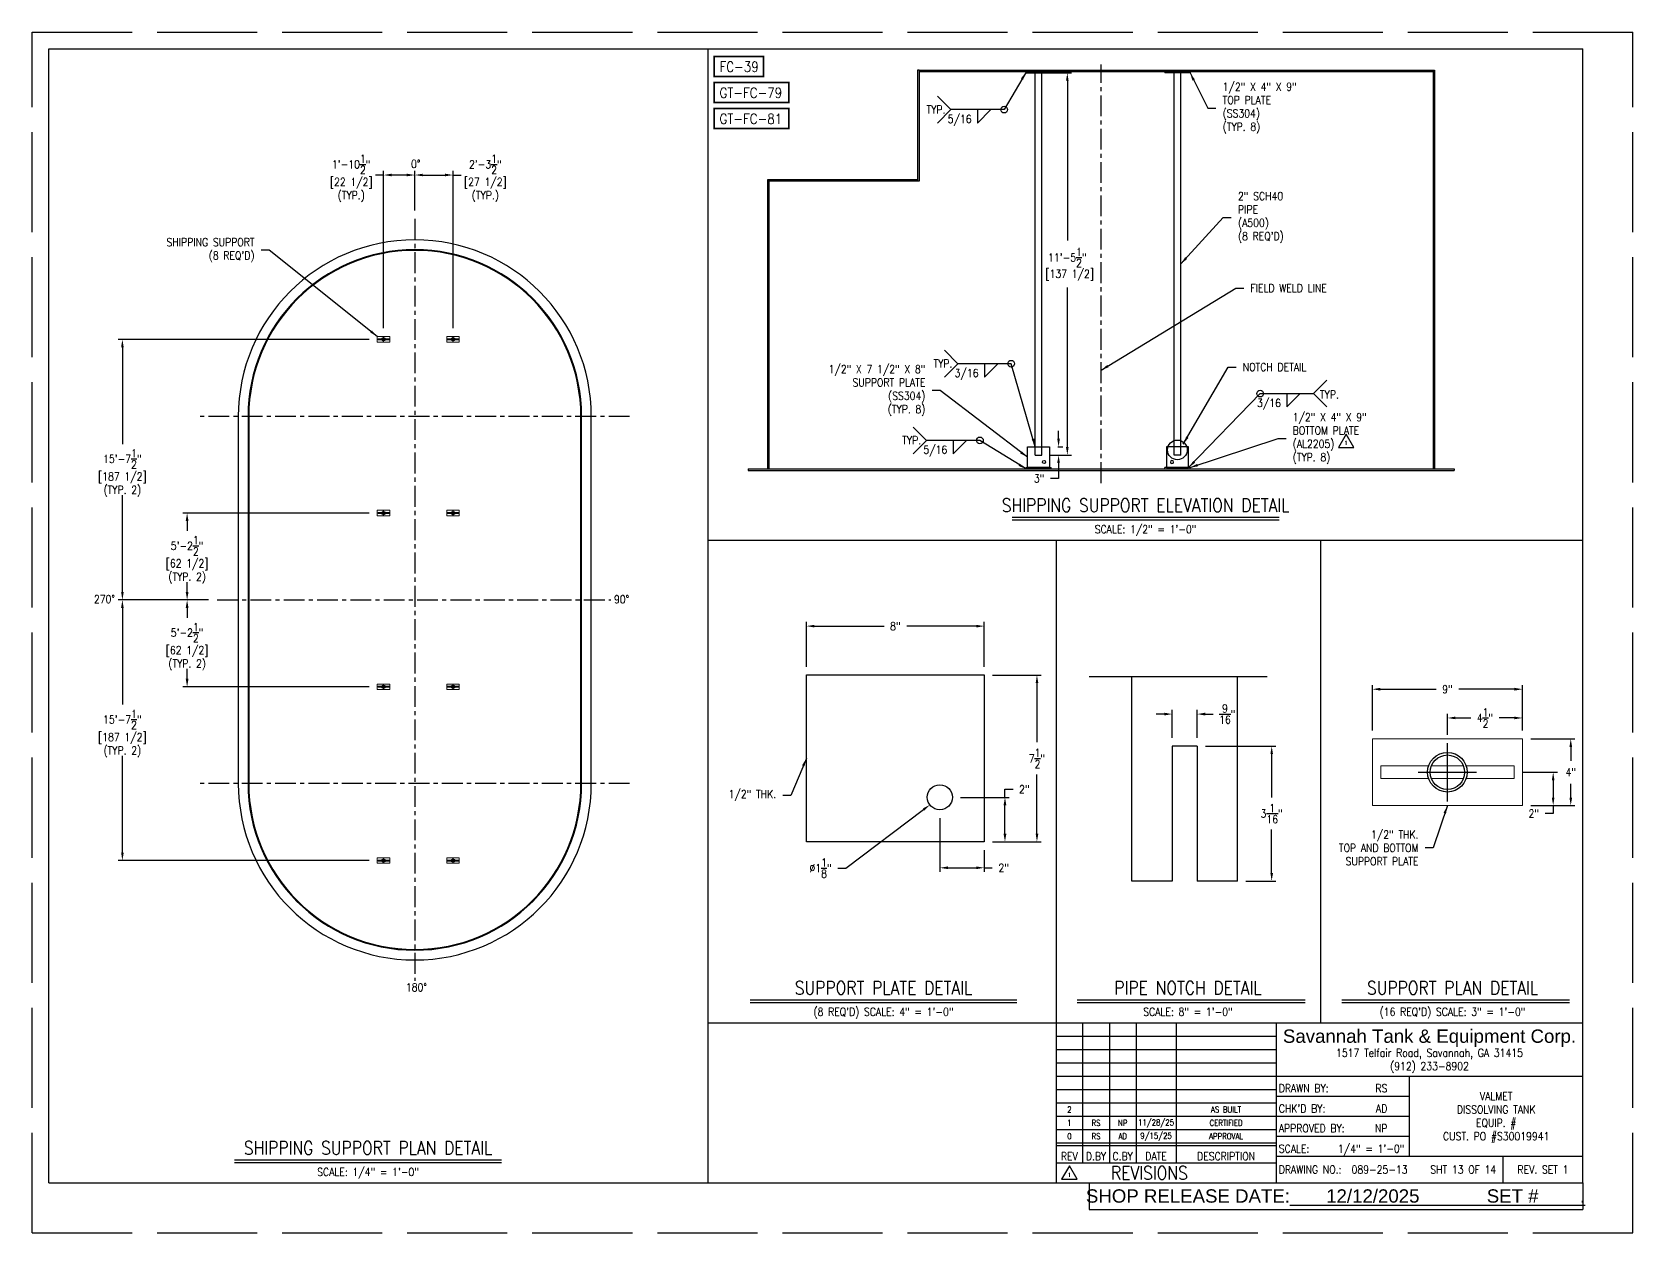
# Model space of a CAD drawing. Extents: x -36 to 1116, y 36 to 900.
import ezdxf
from ezdxf.enums import TextEntityAlignment as Align

# ---------------------------------------------------------------- set-up
doc = ezdxf.new("R2010")
doc.units = 0
doc.header["$LTSCALE"] = 12
doc.header["$MEASUREMENT"] = 0
doc.header["$PDMODE"] = 33
doc.header["$PDSIZE"] = -0.5
doc.linetypes.add('AM_ISO02W050', pattern=[7.5, 6, -1.5])
doc.linetypes.add('CENTER', pattern=[2, 1.25, -0.25, 0.25, -0.25])
doc.layers.get('0').update_dxf_attribs({"linetype": 'CONTINUOUS'})
doc.layers.get('Defpoints').update_dxf_attribs({"linetype": 'CONTINUOUS'})
for name, color, linetype in [('2 PIPE', 7, 'CONTINUOUS'), ('CENTER', 6, 'CENTER'), ('COVER', 3, 'CONTINUOUS'), ('DIM', 1, 'CONTINUOUS'), ('EXTERNALS', 3, 'CONTINUOUS'), ('INTERNALS', 1, 'CONTINUOUS'), ('ROOF', 140, 'CONTINUOUS'), ('SHELL', 40, 'CONTINUOUS'), ('SHOP TAG', 11, 'CONTINUOUS'), ('stack conn.', 191, 'CONTINUOUS'), ('TEXT', 4, 'CONTINUOUS')]:
    doc.layers.add(name, color=color, linetype=linetype)
doc.layers.add('Process-AM_7', color=142, linetype='CENTER', lineweight=25)
doc.styles.add('ROMANS', font='ROMANS.shx', dxfattribs={"width": 0.85, "height": 5.76})
doc.styles.get("Standard").update_dxf_attribs({"font": 'sanss___.ttf'})
doc.linetypes.add('Amzigzag', pattern='A,0.0001,[135,ltypeshp.shx,S=0.04,R=0,X=0,Y=0],-11', length=11.0001)
doc.dimstyles.get("Standard").update_dxf_attribs({"dimtxt": 0.18, "dimasz": 0.18, "dimexe": 0.18, "dimexo": 0.0625, "dimgap": 0.09, "dimtad": 0, "dimtih": 1, "dimtoh": 1, "dimdec": 4, "dimzin": 0, "dimdsep": 46, "dimtxsty": 'Standard', "dimcen": 0.09, "dimadec": 0, "dimazin": 0, "dimtfac": 1, "dimtdec": 4, "dimtofl": 0, "dimtmove": 0, "dimatfit": 3, "dimfxl": 1, "dimtolj": 1, "dimtzin": 0, "dimarcsym": 0})

# ---------------------------------------------------------------- blocks, each defined once
blk = doc.blocks.new('A$C379cbd7f')
at = {"layer": '2 PIPE'}
for radius in [1.188, 1.034]:
    blk.add_circle((4.5, 2), radius, dxfattribs=at)
at = {"layer": 'EXTERNALS', "lineweight": 18}
for p, q in [((0, 0), (0, 4)), ((0, 4), (9, 4)), ((9, 4), (9, 0)), ((0.5, 2.375), (0.5, 1.625)), ((0.5, 2.375), (3.373, 2.375)), ((3.537, 2.375), (5.463, 2.375)), ((5.627, 2.375), (8.5, 2.375)), ((8.5, 2.375), (8.5, 1.625)), ((0.5, 1.625), (3.373, 1.625)), ((3.537, 1.625), (5.463, 1.625)), ((5.627, 1.625), (8.5, 1.625)), ((9, 0), (0, 0))]:
    blk.add_line(p, q, dxfattribs=at)
at = {"layer": 'Process-AM_7'}
for p, q in [((4.5, 0.252), (4.5, 3.748)), ((2.752, 2), (6.248, 2))]:
    blk.add_line(p, q, dxfattribs=at)
blk = doc.blocks.new('*D177')
at = {"layer": 'Defpoints', "color": 0, "transparency": 16777216}
for p in [(217, 797.1), (239.5, 765.5), (217, 680.9)]:
    blk.add_point(p, dxfattribs=at)
at = {"layer": 'DIM', "color": 0, "lineweight": -2, "transparency": 16777216}
for p, q in [((217, 797.1), (211.2, 797.1)), ((217, 686.9), (217, 800.1)), ((233.7, 797.1), (222.7, 797.1)), ((239.5, 771.5), (239.5, 800.1))]:
    blk.add_line(p, q, dxfattribs=at)
at = {"layer": 'DIM', "color": 0, "transparency": 16777216}
for points in [[(222.7, 798.1), (222.7, 796.2), (217, 797.1)], [(233.7, 798.1), (233.7, 796.2), (239.5, 797.1)]]:
    blk.add_solid(points, dxfattribs=at)
at = {"layer": 'DIM', "color": 0, "transparency": 16777216, "char_height": 5.76, "attachment_point": 5, "style": 'ROMANS'}
for s, insert in [('\\A1;1\'-10{\\H1x;\\S1/2;}"', (193.7, 804.8)), ('\\A1;[22 1/2]\\P(TYP.)', (193.7, 786.4))]:
    blk.add_mtext(s, dxfattribs=dict(at, insert=insert))
blk = doc.blocks.new('*D178')
at = {"layer": 'Defpoints', "color": 0, "transparency": 16777216}
for p in [(267, 797.1), (239.5, 765.5), (267, 680.9)]:
    blk.add_point(p, dxfattribs=at)
at = {"layer": 'DIM', "color": 0, "lineweight": -2, "transparency": 16777216}
for p, q in [((239.5, 771.5), (239.5, 800.1)), ((245.2, 797.1), (261.2, 797.1)), ((267, 686.9), (267, 800.1)), ((267, 797.1), (272.7, 797.1))]:
    blk.add_line(p, q, dxfattribs=at)
at = {"layer": 'DIM', "color": 0, "transparency": 16777216}
for points in [[(245.2, 798.1), (245.2, 796.2), (239.5, 797.1)], [(261.2, 798.1), (261.2, 796.2), (267, 797.1)]]:
    blk.add_solid(points, dxfattribs=at)
at = {"layer": 'DIM', "color": 0, "transparency": 16777216, "char_height": 5.76, "attachment_point": 5, "style": 'ROMANS'}
for s, insert in [('\\A1;2\'-3{\\H1x;\\S1/2;}"', (290.2, 804.8)), ('\\A1;[27 1/2]\\P(TYP.)', (290.2, 786.4))]:
    blk.add_mtext(s, dxfattribs=dict(at, insert=insert))
blk = doc.blocks.new('*D179')
at = {"layer": 'Defpoints', "color": 0, "transparency": 16777216}
for p in [(75.6, 553.9), (212.5, 553.9), (97.1, 491.4)]:
    blk.add_point(p, dxfattribs=at)
at = {"layer": 'DIM', "color": 0, "lineweight": -2, "transparency": 16777216}
for p, q in [((206.5, 553.9), (72.6, 553.9)), ((75.6, 548.2), (75.6, 541.1)), ((75.6, 497.2), (75.6, 504.3)), ((91.1, 491.4), (72.6, 491.4))]:
    blk.add_line(p, q, dxfattribs=at)
at = {"layer": 'DIM', "color": 0, "transparency": 16777216}
for points in [[(74.6, 548.2), (76.6, 548.2), (75.6, 553.9)], [(74.6, 497.2), (76.6, 497.2), (75.6, 491.4)]]:
    blk.add_solid(points, dxfattribs=at)
at = {"layer": 'DIM', "color": 0, "transparency": 16777216, "char_height": 5.76, "attachment_point": 5, "style": 'ROMANS'}
for s, insert in [('\\A1;5\'-2{\\H1x;\\S1/2;}"', (75.6, 530.4)), ('\\A1;[62 1/2]\\P(TYP. 2)', (75.6, 512))]:
    blk.add_mtext(s, dxfattribs=dict(at, insert=insert))
blk = doc.blocks.new('*D180')
at = {"layer": 'Defpoints', "color": 0, "transparency": 16777216}
for p in [(212.5, 678.9), (29, 491.4), (97.1, 491.4)]:
    blk.add_point(p, dxfattribs=at)
at = {"layer": 'DIM', "color": 0, "lineweight": -2, "transparency": 16777216}
for p, q in [((206.5, 678.9), (26, 678.9)), ((29, 673.2), (29, 603.6)), ((29, 497.2), (29, 566.8)), ((91.1, 491.4), (26, 491.4))]:
    blk.add_line(p, q, dxfattribs=at)
at = {"layer": 'DIM', "color": 0, "transparency": 16777216}
for points in [[(28.1, 673.2), (30, 673.2), (29, 678.9)], [(28.1, 497.2), (30, 497.2), (29, 491.4)]]:
    blk.add_solid(points, dxfattribs=at)
at = {"layer": 'DIM', "color": 0, "transparency": 16777216, "char_height": 5.76, "attachment_point": 5, "style": 'ROMANS'}
for s, insert in [('\\A1;15\'-7{\\H1x;\\S1/2;}"', (29, 592.9)), ('\\A1;[187 1/2]\\P(TYP. 2)', (29, 574.5))]:
    blk.add_mtext(s, dxfattribs=dict(at, insert=insert))
blk = doc.blocks.new('*D181')
at = {"layer": 'Defpoints', "color": 0, "transparency": 16777216}
for p in [(97.1, 491.4), (75.6, 428.9), (212.5, 428.9)]:
    blk.add_point(p, dxfattribs=at)
at = {"layer": 'DIM', "color": 0, "lineweight": -2, "transparency": 16777216}
for p, q in [((91.1, 491.4), (72.6, 491.4)), ((75.6, 485.7), (75.6, 478.6)), ((75.6, 434.7), (75.6, 441.8)), ((206.5, 428.9), (72.6, 428.9))]:
    blk.add_line(p, q, dxfattribs=at)
at = {"layer": 'DIM', "color": 0, "transparency": 16777216}
for points in [[(74.6, 485.7), (76.6, 485.7), (75.6, 491.4)], [(74.6, 434.7), (76.6, 434.7), (75.6, 428.9)]]:
    blk.add_solid(points, dxfattribs=at)
at = {"layer": 'DIM', "color": 0, "transparency": 16777216, "char_height": 5.76, "attachment_point": 5, "style": 'ROMANS'}
for s, insert in [('\\A1;5\'-2{\\H1x;\\S1/2;}"', (75.6, 467.9)), ('\\A1;[62 1/2]\\P(TYP. 2)', (75.6, 449.5))]:
    blk.add_mtext(s, dxfattribs=dict(at, insert=insert))
blk = doc.blocks.new('*D182')
at = {"layer": 'Defpoints', "color": 0, "transparency": 16777216}
for p in [(97.1, 491.4), (29, 303.9), (212.5, 303.9)]:
    blk.add_point(p, dxfattribs=at)
at = {"layer": 'DIM', "color": 0, "lineweight": -2, "transparency": 16777216}
for p, q in [((91.1, 491.4), (26, 491.4)), ((29, 485.7), (29, 416.1)), ((29, 309.7), (29, 379.3)), ((206.5, 303.9), (26, 303.9))]:
    blk.add_line(p, q, dxfattribs=at)
at = {"layer": 'DIM', "color": 0, "transparency": 16777216}
for points in [[(28.1, 485.7), (30, 485.7), (29, 491.4)], [(28.1, 309.7), (30, 309.7), (29, 303.9)]]:
    blk.add_solid(points, dxfattribs=at)
at = {"layer": 'DIM', "color": 0, "transparency": 16777216, "char_height": 5.76, "attachment_point": 5, "style": 'ROMANS'}
for s, insert in [('\\A1;15\'-7{\\H1x;\\S1/2;}"', (29, 405.4)), ('\\A1;[187 1/2]\\P(TYP. 2)', (29, 387))]:
    blk.add_mtext(s, dxfattribs=dict(at, insert=insert))
blk = doc.blocks.new('A$C065b5bcb')
at = {"layer": '2 PIPE'}
for p, q in [((-23.6875, 5), (-23.6875, 142.5)), ((-23.6875, 142.5), (-21.3125, 142.5)), ((-21.3125, 5), (-21.3125, 142.5)), ((-23.6875, 5), (-21.3125, 5))]:
    blk.add_line(p, q, dxfattribs=at)
at = {"layer": 'COVER'}
for p, q in [((-26.5, 8), (-18.5, 8)), ((-26.5, 0.5), (-26.5, 8)), ((-18.5, 8), (-18.5, 0.5)), ((-18.5, 0.5), (-26.5, 0.5))]:
    blk.add_line(p, q, dxfattribs=at)
blk.add_circle((-20.5, 2.5), 0.5625, dxfattribs=at)
at = {"layer": 'INTERNALS'}
for p, q in [((-27, 143), (-27, 142.5)), ((-27, 142.5), (-18, 142.5)), ((-18, 143), (-18, 142.5)), ((-27, 0.5), (-18, 0.5)), ((-27, 0), (-27, 0.5)), ((-18, 0), (-18, 0.5))]:
    blk.add_line(p, q, dxfattribs=at)
blk = doc.blocks.new('*D192')
at = {"layer": 'Defpoints', "color": 0, "transparency": 16777216}
for p in [(696.2, 601.6), (702.7, 601.6), (690.6, 595.6)]:
    blk.add_point(p, dxfattribs=at)
at = {"layer": 'DIM', "color": 0, "lineweight": -2, "transparency": 16777216}
for p, q in [((702.7, 607.4), (702.7, 613.1)), ((702.2, 601.6), (705.7, 601.6)), ((696.6, 595.6), (705.7, 595.6)), ((702.7, 589.9), (702.7, 578.8)), ((702.7, 578.8), (696.9, 578.8))]:
    blk.add_line(p, q, dxfattribs=at)
at = {"layer": 'DIM', "color": 0, "transparency": 16777216}
for points in [[(701.7, 607.4), (703.6, 607.4), (702.7, 601.6)], [(701.7, 589.9), (703.6, 589.9), (702.7, 595.6)]]:
    blk.add_solid(points, dxfattribs=at)
at = {"layer": 'DIM', "color": 0, "transparency": 16777216, "insert": (688.7, 578.8), "char_height": 5.76, "attachment_point": 5, "style": 'ROMANS'}
blk.add_mtext('\\A1;3"', dxfattribs=at)
blk = doc.blocks.new('*D193')
at = {"layer": 'Defpoints', "color": 0, "transparency": 16777216}
for p in [(690.6, 870.6), (690.6, 595.6), (709, 595.6)]:
    blk.add_point(p, dxfattribs=at)
at = {"layer": 'DIM', "color": 0, "lineweight": -2, "transparency": 16777216}
for p, q in [((696.6, 870.6), (712, 870.6)), ((709, 864.9), (709, 749.9)), ((709, 601.4), (709, 716.1)), ((696.6, 595.6), (712, 595.6))]:
    blk.add_line(p, q, dxfattribs=at)
at = {"layer": 'DIM', "color": 0, "transparency": 16777216}
for points in [[(708, 864.9), (709.9, 864.9), (709, 870.6)], [(708, 601.4), (709.9, 601.4), (709, 595.6)]]:
    blk.add_solid(points, dxfattribs=at)
at = {"layer": 'DIM', "color": 0, "transparency": 16777216, "insert": (709, 733), "char_height": 5.76, "attachment_point": 5, "style": 'ROMANS'}
blk.add_mtext('\\A1;11\'-5{\\H1x;\\S1/2;}"\\P [137 1/2]', dxfattribs=at)
blk = doc.blocks.new('*D194')
at = {"layer": 'Defpoints', "color": 0, "transparency": 16777216}
for p in [(521.2, 472.6), (521.2, 437.4), (649.2, 437.4)]:
    blk.add_point(p, dxfattribs=at)
at = {"layer": 'DIM', "color": 0, "lineweight": -2, "transparency": 16777216}
for p, q in [((521.2, 443.4), (521.2, 475.6)), ((527, 472.6), (577.1, 472.6)), ((643.5, 472.6), (593.4, 472.6)), ((649.2, 443.4), (649.2, 475.6))]:
    blk.add_line(p, q, dxfattribs=at)
at = {"layer": 'DIM', "color": 0, "transparency": 16777216}
for points in [[(527, 473.5), (527, 471.6), (521.2, 472.6)], [(643.5, 473.5), (643.5, 471.6), (649.2, 472.6)]]:
    blk.add_solid(points, dxfattribs=at)
at = {"layer": 'DIM', "color": 0, "transparency": 16777216, "insert": (585.2, 472.6), "char_height": 5.76, "attachment_point": 5, "style": 'ROMANS'}
blk.add_mtext('\\A1;8"', dxfattribs=at)
blk = doc.blocks.new('*D195')
at = {"layer": 'Defpoints', "color": 0, "transparency": 16777216}
for p in [(649.2, 437.4), (649.2, 317.4), (687.1, 317.4)]:
    blk.add_point(p, dxfattribs=at)
at = {"layer": 'DIM', "color": 0, "lineweight": -2, "transparency": 16777216}
for p, q in [((655.2, 437.4), (690.1, 437.4)), ((687.1, 431.7), (687.1, 389)), ((687.1, 323.2), (687.1, 365.9)), ((655.2, 317.4), (690.1, 317.4))]:
    blk.add_line(p, q, dxfattribs=at)
at = {"layer": 'DIM', "color": 0, "transparency": 16777216}
for points in [[(686.2, 431.7), (688.1, 431.7), (687.1, 437.4)], [(686.2, 323.2), (688.1, 323.2), (687.1, 317.4)]]:
    blk.add_solid(points, dxfattribs=at)
at = {"layer": 'DIM', "color": 0, "transparency": 16777216, "insert": (687.1, 377.4), "char_height": 5.76, "attachment_point": 5, "style": 'ROMANS'}
blk.add_mtext('\\A1;7{\\H1x;\\S1/2;}"', dxfattribs=at)
blk = doc.blocks.new('*D196')
at = {"layer": 'Defpoints', "color": 0, "transparency": 16777216}
for p in [(624.4, 354.9), (610, 344)]:
    blk.add_point(p, dxfattribs=at)
at = {"layer": 'DIM', "color": 0, "lineweight": -2, "transparency": 16777216}
for p, q in [((549.6, 298.5), (605.4, 340.6)), ((543.8, 298.5), (549.6, 298.5))]:
    blk.add_line(p, q, dxfattribs=at)
at = {"layer": 'DIM', "color": 0, "transparency": 16777216}
blk.add_solid([(604.9, 341.3), (606, 339.8), (610, 344)], dxfattribs=at)
at = {"layer": 'DIM', "color": 0, "transparency": 16777216, "insert": (531.4, 298.5), "char_height": 5.76, "attachment_point": 5, "style": 'ROMANS'}
blk.add_mtext('\\A1;∅1{\\H1x;\\S1/8;}"', dxfattribs=at)
blk = doc.blocks.new('*D197')
at = {"layer": 'Defpoints', "color": 0, "transparency": 16777216}
for p in [(626.2, 349.4), (664.1, 349.4), (649.2, 317.4)]:
    blk.add_point(p, dxfattribs=at)
at = {"layer": 'DIM', "color": 0, "lineweight": -2, "transparency": 16777216}
for p, q in [((632.2, 349.4), (667.1, 349.4)), ((664.1, 349.4), (664.1, 355.2)), ((664.1, 355.2), (669.9, 355.2)), ((664.1, 323.2), (664.1, 343.7)), ((655.2, 317.4), (667.1, 317.4))]:
    blk.add_line(p, q, dxfattribs=at)
at = {"layer": 'DIM', "color": 0, "transparency": 16777216}
for points in [[(663.1, 343.7), (665.1, 343.7), (664.1, 349.4)], [(663.1, 323.2), (665.1, 323.2), (664.1, 317.4)]]:
    blk.add_solid(points, dxfattribs=at)
at = {"layer": 'DIM', "color": 0, "transparency": 16777216, "insert": (678, 355.2), "char_height": 5.76, "attachment_point": 5, "style": 'ROMANS'}
blk.add_mtext('\\A1;2"', dxfattribs=at)
blk = doc.blocks.new('*D198')
at = {"layer": 'Defpoints', "color": 0, "transparency": 16777216}
for p in [(617.2, 340.4), (649.2, 317.4), (649.2, 298.7)]:
    blk.add_point(p, dxfattribs=at)
at = {"layer": 'DIM', "color": 0, "lineweight": -2, "transparency": 16777216}
for p, q in [((617.2, 334.4), (617.2, 295.7)), ((649.2, 311.4), (649.2, 295.7)), ((623, 298.7), (643.5, 298.7)), ((649.2, 298.7), (655, 298.7))]:
    blk.add_line(p, q, dxfattribs=at)
at = {"layer": 'DIM', "color": 0, "transparency": 16777216}
for points in [[(623, 299.7), (623, 297.8), (617.2, 298.7)], [(643.5, 299.7), (643.5, 297.8), (649.2, 298.7)]]:
    blk.add_solid(points, dxfattribs=at)
at = {"layer": 'DIM', "color": 0, "transparency": 16777216, "insert": (663.2, 298.7), "char_height": 5.76, "attachment_point": 5, "style": 'ROMANS'}
blk.add_mtext('\\A1;2"', dxfattribs=at)
blk = doc.blocks.new('*D199')
at = {"layer": 'Defpoints', "color": 0, "transparency": 16777216}
for p in [(802.4, 386.2), (856, 386.2), (831.4, 289.2)]:
    blk.add_point(p, dxfattribs=at)
at = {"layer": 'DIM', "color": 0, "lineweight": -2, "transparency": 16777216}
for p, q in [((808.4, 386.2), (859, 386.2)), ((856, 380.5), (856, 349.2)), ((856, 295), (856, 326.2)), ((837.4, 289.2), (859, 289.2))]:
    blk.add_line(p, q, dxfattribs=at)
at = {"layer": 'DIM', "color": 0, "transparency": 16777216}
for points in [[(855.1, 380.5), (857, 380.5), (856, 386.2)], [(855.1, 295), (857, 295), (856, 289.2)]]:
    blk.add_solid(points, dxfattribs=at)
at = {"layer": 'DIM', "color": 0, "transparency": 16777216, "insert": (856, 337.7), "char_height": 5.76, "attachment_point": 5, "style": 'ROMANS'}
blk.add_mtext('\\A1;3{\\H1x;\\S1/16;}"', dxfattribs=at)
blk = doc.blocks.new('*D200')
at = {"layer": 'Defpoints', "color": 0, "transparency": 16777216}
for p in [(802.4, 409.3), (784.4, 386.2), (802.4, 386.2)]:
    blk.add_point(p, dxfattribs=at)
at = {"layer": 'DIM', "color": 0, "lineweight": -2, "transparency": 16777216}
for p, q in [((778.7, 409.3), (772.9, 409.3)), ((784.4, 392.2), (784.4, 412.3)), ((802.4, 392.2), (802.4, 412.3)), ((808.2, 409.3), (814, 409.3))]:
    blk.add_line(p, q, dxfattribs=at)
at = {"layer": 'DIM', "color": 0, "transparency": 16777216}
for points in [[(778.7, 410.3), (778.7, 408.3), (784.4, 409.3)], [(808.2, 410.3), (808.2, 408.3), (802.4, 409.3)]]:
    blk.add_solid(points, dxfattribs=at)
at = {"layer": 'DIM', "color": 0, "transparency": 16777216, "insert": (824.1, 409.3), "char_height": 5.76, "attachment_point": 5, "style": 'ROMANS'}
blk.add_mtext('\\A1;{\\H1x;\\S9/16;}"', dxfattribs=at)
blk = doc.blocks.new('*D201')
at = {"layer": 'Defpoints', "color": 0, "transparency": 16777216}
for p in [(1036.5, 427.2), (928.5, 391.5), (1036.5, 391.5)]:
    blk.add_point(p, dxfattribs=at)
at = {"layer": 'DIM', "color": 0, "lineweight": -2, "transparency": 16777216}
for p, q in [((928.5, 397.5), (928.5, 430.2)), ((934.2, 427.2), (974.3, 427.2)), ((1030.7, 427.2), (990.6, 427.2)), ((1036.5, 397.5), (1036.5, 430.2))]:
    blk.add_line(p, q, dxfattribs=at)
at = {"layer": 'DIM', "color": 0, "transparency": 16777216}
for points in [[(934.2, 428.2), (934.2, 426.2), (928.5, 427.2)], [(1030.7, 428.2), (1030.7, 426.2), (1036.5, 427.2)]]:
    blk.add_solid(points, dxfattribs=at)
at = {"layer": 'DIM', "color": 0, "transparency": 16777216, "insert": (982.5, 427.2), "char_height": 5.76, "attachment_point": 5, "style": 'ROMANS'}
blk.add_mtext('\\A1;9"', dxfattribs=at)
blk = doc.blocks.new('*D202')
at = {"layer": 'Defpoints', "color": 0, "transparency": 16777216}
for p in [(1036.5, 391.5), (1071.2, 391.5), (1036.5, 343.5)]:
    blk.add_point(p, dxfattribs=at)
at = {"layer": 'DIM', "color": 0, "lineweight": -2, "transparency": 16777216}
for p, q in [((1042.5, 391.5), (1074.2, 391.5)), ((1071.2, 385.7), (1071.2, 375.7)), ((1071.2, 349.2), (1071.2, 359.2)), ((1042.5, 343.5), (1074.2, 343.5))]:
    blk.add_line(p, q, dxfattribs=at)
at = {"layer": 'DIM', "color": 0, "transparency": 16777216}
for points in [[(1070.3, 385.7), (1072.2, 385.7), (1071.2, 391.5)], [(1070.3, 349.2), (1072.2, 349.2), (1071.2, 343.5)]]:
    blk.add_solid(points, dxfattribs=at)
at = {"layer": 'DIM', "color": 0, "transparency": 16777216, "insert": (1071.2, 367.5), "char_height": 5.76, "attachment_point": 5, "style": 'ROMANS'}
blk.add_mtext('\\A1;4"', dxfattribs=at)
blk = doc.blocks.new('*D203')
at = {"layer": 'Defpoints', "color": 0, "transparency": 16777216}
for p in [(1030.5, 367.5), (1036.5, 343.5), (1058.6, 343.5)]:
    blk.add_point(p, dxfattribs=at)
at = {"layer": 'DIM', "color": 0, "lineweight": -2, "transparency": 16777216}
for p, q in [((1036.5, 367.5), (1061.6, 367.5)), ((1058.6, 361.7), (1058.6, 349.2)), ((1042.5, 343.5), (1061.6, 343.5)), ((1058.6, 337.7), (1052.8, 337.7)), ((1058.6, 343.5), (1058.6, 337.7))]:
    blk.add_line(p, q, dxfattribs=at)
at = {"layer": 'DIM', "color": 0, "transparency": 16777216}
for points in [[(1057.6, 361.7), (1059.5, 361.7), (1058.6, 367.5)], [(1057.6, 349.2), (1059.5, 349.2), (1058.6, 343.5)]]:
    blk.add_solid(points, dxfattribs=at)
at = {"layer": 'DIM', "color": 0, "transparency": 16777216, "insert": (1044.6, 337.7), "char_height": 5.76, "attachment_point": 5, "style": 'ROMANS'}
blk.add_mtext('\\A1;2"', dxfattribs=at)
blk = doc.blocks.new('*D204')
at = {"layer": 'Defpoints', "color": 0, "transparency": 16777216}
for p in [(982.5, 406.5), (982.5, 388.4), (1036.5, 391.5)]:
    blk.add_point(p, dxfattribs=at)
at = {"layer": 'DIM', "color": 0, "lineweight": -2, "transparency": 16777216}
for p, q in [((982.5, 394.4), (982.5, 409.5)), ((988.2, 406.5), (999.3, 406.5)), ((1030.7, 406.5), (1019.6, 406.5)), ((1036.5, 397.5), (1036.5, 409.5))]:
    blk.add_line(p, q, dxfattribs=at)
at = {"layer": 'DIM', "color": 0, "transparency": 16777216}
for points in [[(988.2, 407.5), (988.2, 405.6), (982.5, 406.5)], [(1030.7, 407.5), (1030.7, 405.6), (1036.5, 406.5)]]:
    blk.add_solid(points, dxfattribs=at)
at = {"layer": 'DIM', "color": 0, "transparency": 16777216, "insert": (1009.5, 406.5), "char_height": 5.76, "attachment_point": 5, "style": 'ROMANS'}
blk.add_mtext('\\A1;4{\\H1x;\\S1/2;}"', dxfattribs=at)

msp = doc.modelspace()

# ---------------------------------------------------------------- linework, layer by layer
for p, q in [((-24, 72), (-24, 888)), ((-24, 888), (1080, 888)), ((450.60836, 72), (450.60836, 888)), ((1080, 72), (1080, 888)), ((450.60836, 534.37476), (1080, 534.37476)), ((700.83486, 534.37476), (700.83486, 72)), ((891.2271, 534.37476), (891.2271, 187.2)), ((450.60836, 187.2), (1080, 187.2)), ((720.03486, 86.4), (720.03486, 187.2)), ((739.23486, 187.2), (739.23486, 86.4)), ((758.43486, 187.2), (758.43486, 86.4)), ((787.23486, 187.2), (787.23486, 86.4)), ((859.2, 187.2), (859.2, 72)), ((700.83486, 177.6), (859.2, 177.6)), ((700.83486, 168), (859.2, 168)), ((700.83486, 158.4), (859.2, 158.4)), ((700.83486, 148.8), (1080, 148.8)), ((700.83486, 139.2), (859.2, 139.2)), ((955.2, 91.2), (955.2, 148.8)), ((700.83486, 129.6), (859.2, 129.6)), ((859.2, 134.4), (955.2, 134.4)), ((700.83486, 120), (955.2, 120)), ((700.83486, 110.4), (859.2, 110.4)), ((859.2, 105.6), (955.2, 105.6)), ((700.83486, 100.8), (859.2, 100.8)), ((700.83486, 98.88), (859.2, 98.88)), ((700.83486, 86.4), (859.2, 86.4)), ((859.2, 91.2), (1080, 91.2)), ((1022.4, 91.2), (1022.4, 72)), ((-24, 72), (1080, 72))]:
    msp.add_line(p, q)
at = {"layer": '2 PIPE'}
for p, q in [((755.4453, 289.21405), (755.4453, 436.23182)), ((831.4453, 289.21405), (831.4453, 436.23182)), ((784.4453, 386.21405), (784.4453, 289.21405)), ((802.4453, 386.21405), (784.4453, 386.21405)), ((802.4453, 386.21405), (802.4453, 289.21405)), ((784.4453, 289.21405), (755.4453, 289.21405)), ((831.4453, 289.21405), (802.4453, 289.21405))]:
    msp.add_line(p, q, dxfattribs=at)
at = {"layer": 'CENTER'}
for p, q in [((733.2496, 575.42892), (733.2496, 876.58626)), ((239.45648, 765.50705), (239.45648, 217.3605)), ((393.94661, 623.43377), (84.96634, 623.43377)), ((97.12097, 491.43377), (380.59932, 491.43377)), ((393.94661, 359.43377), (84.96634, 359.43377))]:
    msp.add_line(p, q, dxfattribs=at)
at = {"layer": 'COVER'}
for p, q in [((521.2346, 437.44375), (649.2346, 437.44375)), ((521.2346, 317.44375), (521.2346, 437.44375)), ((649.2346, 437.44375), (649.2346, 317.44375)), ((649.2346, 317.44375), (521.2346, 317.44375))]:
    msp.add_line(p, q, dxfattribs=at)
msp.add_circle((617.2346, 349.44375), 9, dxfattribs=at)
at = {"layer": 'Defpoints', "linetype": 'AM_ISO02W050'}
for p, q in [((-36, 36), (-36, 900)), ((-36, 900), (1116, 900)), ((1116, 36), (1116, 900)), ((-36, 36), (1116, 36))]:
    msp.add_line(p, q, dxfattribs=at)
at = {"layer": 'DIM'}
for p, q in [((625.19017, 844.14914), (615.59017, 853.74914)), ((625.19017, 844.14914), (615.59017, 834.54914)), ((663.59017, 844.14914), (625.19017, 844.14914)), ((644.39017, 834.54914), (653.99017, 844.14914)), ((644.39017, 844.14914), (644.39017, 834.54914)), ((630.20222, 661.4032), (620.60222, 671.0032)), ((630.20222, 661.4032), (620.60222, 651.8032)), ((668.60222, 661.4032), (630.20222, 661.4032)), ((649.40222, 651.8032), (659.00222, 661.4032)), ((649.40222, 661.4032), (649.40222, 651.8032)), ((886.16226, 639.83348), (895.76226, 649.43348)), ((847.76226, 639.83348), (886.16226, 639.83348)), ((866.96226, 630.23348), (876.56226, 639.83348)), ((866.96226, 639.83348), (866.96226, 630.23348)), ((886.16226, 639.83348), (895.76226, 630.23348)), ((607.68901, 606.22812), (598.08901, 615.82812)), ((607.68901, 606.22812), (598.08901, 596.62812)), ((646.08901, 606.22812), (607.68901, 606.22812)), ((626.88901, 596.62812), (636.48901, 606.22812)), ((626.88901, 606.22812), (626.88901, 596.62812)), ((669.30418, 550.90796), (861.30418, 550.90796)), ((669.30418, 548.98796), (861.30418, 548.98796)), ((480.71407, 203.7332), (672.71407, 203.7332)), ((480.71407, 201.8132), (672.71407, 201.8132)), ((716.09756, 203.7332), (880.0302, 203.7332)), ((716.09756, 201.8132), (880.0302, 201.8132)), ((906.4898, 203.7332), (1070.42244, 203.7332)), ((906.4898, 201.8132), (1070.42244, 201.8132)), ((109.80335, 88.5332), (301.80335, 88.5332)), ((109.80335, 86.6132), (301.80335, 86.6132))]:
    msp.add_line(p, q, dxfattribs=at)
at = {"layer": 'DIM', "linetype": 'Amzigzag', "ltscale": 0.5}
msp.add_line((724.72399, 436.23182), (852.83258, 436.23182), dxfattribs=at)
at = {"layer": 'DIM'}
for centre, radius in [((663.59017, 844.14914), 2.4), ((668.60222, 661.4032), 2.4), ((847.76226, 639.83348), 2.4), ((646.08901, 606.22812), 2.4), ((788.15487, 599.38838), 7.08433)]:
    msp.add_circle(centre, radius, dxfattribs=at)
at = {"layer": 'ROOF'}
msp.add_lwpolyline([(358.95648, 623.43377, 1), (119.95648, 623.43377), (119.95648, 359.43377, 1), (358.95648, 359.43377)], format="xyb", close=True, dxfattribs=at)
at = {"layer": 'SHELL'}
for p, q in [((601.2496, 872.62914), (601.2496, 792.62914)), ((602.2496, 872.62914), (601.2496, 872.62914)), ((602.2496, 872.62914), (973.2496, 872.62914)), ((602.2496, 872.62914), (602.2496, 871.62914)), ((602.2496, 872.62914), (602.2496, 792.62914)), ((602.2496, 871.62914), (972.2496, 871.62914)), ((972.2496, 872.62914), (972.2496, 585.62914)), ((973.2496, 872.62914), (973.2496, 585.62914)), ((493.2496, 793.62914), (493.2496, 585.62914)), ((601.2496, 793.62914), (493.2496, 793.62914)), ((494.2496, 793.62914), (494.2496, 585.62914)), ((601.2496, 792.62914), (494.2496, 792.62914)), ((602.2496, 792.62914), (601.2496, 792.62914)), ((112.45648, 623.43377), (112.45648, 359.43377)), ((366.45648, 359.43377), (366.45648, 623.43377)), ((479.2496, 585.62914), (987.2496, 585.62914)), ((479.2496, 585.62914), (479.2496, 584.62914)), ((479.2496, 584.62914), (987.2496, 584.62914)), ((987.2496, 585.62914), (987.2496, 584.62914))]:
    msp.add_line(p, q, dxfattribs=at)
for points in [[(359.45648, 623.43377, 1), (119.45648, 623.43377), (119.45648, 359.43377, 1), (359.45648, 359.43377)], [(358.95648, 623.43377, 1), (119.95648, 623.43377), (119.95648, 359.43377, 1), (358.95648, 359.43377)]]:
    msp.add_lwpolyline(points, format="xyb", close=True, dxfattribs=at)
for centre, start, end in [((239.45648, 623.43377), 0, 180), ((239.45648, 359.43377), 180, 0)]:
    msp.add_arc(centre, 127, start, end, dxfattribs=at)
at = {"layer": 'SHOP TAG'}
for p, q in [((724.8, 72), (724.8, 52.8)), ((1080, 72), (1080, 52.8)), ((724.8, 52.8), (1080, 52.8))]:
    msp.add_line(p, q, dxfattribs=at)
at = {"layer": 'stack conn.', "lineweight": 18}
msp.add_line((973.2496, 754.39584), (973.2496, 872.62914), dxfattribs=at)
at = {"layer": 'TEXT'}
for p, q in [((909.56649, 610.76585), (904.02392, 601.16585)), ((915.10905, 601.16585), (909.56649, 610.76585)), ((904.02392, 601.16585), (915.10905, 601.16585)), ((710.43486, 84.20148), (704.8923, 74.60148)), ((715.97742, 74.60148), (710.43486, 84.20148)), ((704.8923, 74.60148), (715.97742, 74.60148))]:
    msp.add_line(p, q, dxfattribs=at)
at = {"layer": 'TEXT', "const_width": 1.16882}
for points in [[(454.94942, 882.47555), (454.94942, 867.97885), (490.32764, 867.97885), (490.32764, 882.47555)], [(454.94942, 863.73592), (454.94942, 849.23922), (508.58823, 849.23922), (508.58823, 863.73592)], [(454.94942, 844.99629), (454.94942, 830.49959), (508.58823, 830.49959), (508.58823, 844.99629)]]:
    msp.add_lwpolyline(points, close=True, dxfattribs=at)

# ---------------------------------------------------------------- block references
at = {"layer": 'COVER'}
for name, p, xscale, yscale, zscale in [('A$C065b5bcb', (733.2496, 585.62914), 2, 2, 2), ('A$C065b5bcb', (743.2496, 585.62914), -2, 2, 2), ('A$C379cbd7f', (928.46139, 343.47088), 12, 12, 12)]:
    msp.add_blockref(name, p, dxfattribs=dict(at, xscale=xscale, yscale=yscale, zscale=zscale))
for p in [(212.45673, 676.93377), (262.45673, 676.93377), (212.45673, 551.93377), (262.45673, 551.93377), (212.45673, 426.93377), (262.45673, 426.93377), (212.45673, 301.93377), (262.45673, 301.93377)]:
    msp.add_blockref('A$C379cbd7f', p, dxfattribs=at)

# ---------------------------------------------------------------- texts
at = {"layer": 'DIM', "style": 'ROMANS', "width": 0.85}
for s, p in [('TYP.', (614.45569, 844.20824)), ('0%%D', (240.08028, 805.11586)), ('TYP.', (619.46775, 661.46231)), ('TYP.', (897.57414, 639.20594)), ('TYP.', (596.95453, 606.28722)), ('270%%D', (16.09498, 492.02889)), ('90%%D', (388.22309, 491.86526)), ('180%%D', (240.56116, 212.70828))]:
    msp.add_text(s, height=5.76, dxfattribs=at).set_placement(p, align=Align.MIDDLE_CENTER)
for s, p in [('5/16', (622.88617, 834.54914)), ('3/16', (627.89822, 651.8032)), ('3/16', (845.45826, 630.23348)), ('5/16', (605.38501, 596.62812))]:
    msp.add_text(s, height=5.76, dxfattribs=at).set_placement(p)
for s, height, p in [('SHIPPING SUPPORT ELEVATION DETAIL', 9.6, (765.30418, 554.74796)), ('SCALE: 1/2" = 1\'-0"', 5.76, (765.30418, 539.38796)), ('SUPPORT PLATE DETAIL', 9.6, (576.71407, 207.5732)), ('PIPE NOTCH DETAIL', 9.6, (795.79287, 207.5732)), ('SUPPORT PLAN DETAIL', 9.6, (986.18511, 207.5732)), ('(8 REQ\'D) SCALE: 4" = 1\'-0"', 5.76, (576.71407, 192.2132)), ('SCALE: 8" = 1\'-0"', 5.76, (795.79287, 192.2132)), ('(16 REQ\'D) SCALE: 3" = 1\'-0"', 5.76, (986.18511, 192.2132)), ('SHIPPING SUPPORT PLAN DETAIL', 9.6, (205.80335, 92.3732)), ('SCALE: 1/4" = 1\'-0"', 5.76, (205.80335, 77.0132))]:
    msp.add_text(s, height=height, dxfattribs=at).set_placement(p, align=Align.CENTER)
at = {"layer": 'DIM', "char_height": 5.76, "style": 'ROMANS'}
for s, insert, attachment_point in [('\\A1;1/2" X 4" X 9"\\PTOP PLATE\\P(SS304)\\P(TYP. 8)', (820.74213, 845.30955), 4), ('2" SCH40\\PPIPE\\P(A500)\\P(8 REQ\'D)', (831.76646, 766.57363), 4), ("SHIPPING SUPPORT\\P(8 REQ'D)", (124.1343, 743.07171), 6), ('FIELD WELD LINE', (840.70552, 715.75934), 4), ('1/2" X 7 1/2" X 8"\\PSUPPORT PLATE\\P(SS304)\\P(TYP. 8)', (606.85714, 642.11138), 6), ('NOTCH DETAIL', (835.22895, 658.99952), 4), ('1/2" X 4" X 9"\\PBOTTOM PLATE\\P(AL2205)\\P(TYP. 8)', (871.14151, 607.57096), 4), ('1/2" THK.', (499.44631, 350.84689), 6), ('1/2" THK.\\PTOP AND BOTTOM\\PSUPPORT PLATE', (961.66631, 313.02613), 6)]:
    msp.add_mtext(s, dxfattribs=dict(at, insert=insert, attachment_point=attachment_point))
at = {"layer": 'SHOP TAG'}
msp.add_text('SHOP RELEASE DATE:%%U       12/12/2025             SET #        .', height=9.6, dxfattribs=at).set_placement((901.97319, 62.60899), align=Align.MIDDLE_CENTER)
at = {"layer": 'TEXT', "style": 'ROMANS', "width": 0.85}
for s, height, p in [('1', 2.88, (909.56649, 604.36585)), ('1517 Telfair Road, Savannah, GA 31415', 5.76, (969.6, 165.6)), ('(912) 233-8902', 5.76, (969.6, 156)), ('DISSOLVING TANK', 5.76, (1017.6, 124.8)), ('VALMET', 5.76, (1017.6, 134.4)), ('EQUIP. #', 5.76, (1017.6, 115.2)), ('CUST. PO #S30019941', 5.76, (1017.6, 105.6)), ('REVISIONS', 9.6, (768.03486, 79.2)), ('REV. SET 1', 5.76, (1051.2, 81.6)), ('1', 2.88, (710.43486, 77.80148))]:
    msp.add_text(s, height=height, dxfattribs=at).set_placement(p, align=Align.MIDDLE_CENTER)
at = {"layer": 'TEXT'}
msp.add_text('Savannah Tank & Equipment Corp.', height=9.6, dxfattribs=at).set_placement((969.6, 177.6), align=Align.MIDDLE_CENTER)
at = {"layer": 'TEXT', "style": 'ROMANS', "width": 0.85}
for s, p in [('DRAWN BY:', (861.12, 140.09634)), ("CHK'D BY:", (861.12, 125.51902)), ('APPROVED BY:', (861.12, 111.29634)), ('SCALE:', (861.12, 96.63941)), ('SCALE:', (861.12, 96.63729)), ('DRAWING NO.:', (861.12, 81.6)), ('089-25-13', (913.49098, 81.6))]:
    msp.add_text(s, height=5.76, dxfattribs=at).set_placement(p, align=Align.MIDDLE_LEFT)
for s, p in [('RS', (939.27187, 140.09634)), ('AD', (939.27187, 125.51902)), ('NP', (939.27187, 111.29634)), ('1/4" = 1\'-0"', (951.50788, 96.63729)), ('SHT 13 OF 14', (1017.59405, 81.6))]:
    msp.add_text(s, height=5.76, dxfattribs=at).set_placement(p, align=Align.MIDDLE_RIGHT)
for s, height, p in [('2', 4.32, (710.43486, 124.8)), ('AS BUILT', 4.32, (823.21743, 124.8)), ('1', 4.32, (710.43486, 115.2)), ('RS', 4.32, (729.63486, 115.2)), ('NP', 4.32, (748.83486, 115.2)), ('11/28/25', 4.32, (772.83486, 115.2)), ('CERTIFIED', 4.32, (823.21743, 115.2)), ('0', 4.32, (710.43486, 105.6)), ('RS', 4.32, (729.63486, 105.6)), ('AD', 4.32, (748.83486, 105.6)), ('9/15/25', 4.32, (772.83486, 105.6)), ('APPROVAL', 4.32, (823.21743, 105.6)), ('REV', 5.76, (710.43486, 91.2)), ('D.BY', 5.76, (729.63486, 91.2)), ('C.BY', 5.76, (748.83486, 91.2)), ('DATE', 5.76, (772.83486, 91.2)), ('DESCRIPTION', 5.76, (823.21743, 91.2))]:
    msp.add_text(s, height=height, dxfattribs=at).set_placement(p, align=Align.MIDDLE)
at = {"layer": 'TEXT', "char_height": 7.363554, "width": 142.6477572, "attachment_point": 1, "style": 'ROMANS'}
for s, insert in [('FC-39', (458.71783, 878.67973)), ('GT-FC-79', (458.71783, 859.9401)), ('GT-FC-81', (458.71783, 841.20046))]:
    msp.add_mtext(s, dxfattribs=dict(at, insert=insert))

# ---------------------------------------------------------------- dimensions: what is measured, and where the dimension line sits
at = {"layer": 'DIM'}
for base, p1, p2, picture, middle in [((708.95953, 595.62914), (690.6246, 870.62914), (690.6246, 595.62914), '*D193', (708.95953, 733.01223)), ((702.65007, 601.62914), (690.6246, 595.62914), (696.2496, 601.62914), '*D192', (688.7095, 578.75677))]:
    dim = msp.add_linear_dim(base=base, p1=p1, p2=p2, angle=90, dimstyle='Standard', override={"dimscale": 48, "dimtxt": 5.76, "dimasz": 0.12, "dimexe": 0.0625, "dimexo": 0.125, "dimgap": 0.1, "dimlfac": 0.5, "dimzin": 3, "dimlunit": 4, "dimpost": '\\X', "dimtxsty": 'ROMANS', "dimcen": 0}, dxfattribs=at)
    dim.commit()
    dim.dimension.update_dxf_attribs({"geometry": picture, "text_midpoint": middle, "dimtype": 160})
for base, p2, picture, middle in [((216.9567268184, 797.1126105005), (216.9567268184, 680.9337736574), '*D177', (193.6835839612, 797.1126105005)), ((266.9567268184, 797.1126105005), (266.9567268184, 680.9337736574), '*D178', (290.2298696755, 797.1126105005))]:
    dim = msp.add_linear_dim(base=base, p1=(239.4564768184, 765.5070506442), p2=p2, text='<>\\P(TYP.)', dimstyle='Standard', override={"dimscale": 48, "dimtxt": 5.76, "dimasz": 0.12, "dimexe": 0.0625, "dimexo": 0.125, "dimgap": 0.02, "dimzin": 3, "dimlunit": 4, "dimpost": '\\X', "dimtxsty": 'ROMANS', "dimcen": 0}, dxfattribs=at)
    dim.commit()
    dim.dimension.update_dxf_attribs({"geometry": picture, "text_midpoint": middle})
for base, p1, p2, picture, middle in [((29.02381, 491.43377), (212.45673, 678.93377), (97.12097, 491.43377), '*D180', (29.02381, 585.18377)), ((75.59652, 553.93377), (97.12097, 491.43377), (212.45673, 553.93377), '*D179', (75.59652, 522.68377)), ((29.02381, 303.93377), (97.12097, 491.43377), (212.45673, 303.93377), '*D182', (29.02381, 397.68377)), ((75.59652, 428.93377), (97.12097, 491.43377), (212.45673, 428.93377), '*D181', (75.59652, 460.18377))]:
    dim = msp.add_linear_dim(base=base, p1=p1, p2=p2, angle=90, text='<>\\P(TYP. 2)', dimstyle='Standard', override={"dimscale": 48, "dimtxt": 5.76, "dimasz": 0.12, "dimexe": 0.0625, "dimexo": 0.125, "dimgap": 0.02, "dimzin": 3, "dimlunit": 4, "dimpost": '\\X', "dimtxsty": 'ROMANS', "dimcen": 0}, dxfattribs=at)
    dim.commit()
    dim.dimension.update_dxf_attribs({"geometry": picture, "text_midpoint": middle})
for base, p1, p2, override, picture, middle in [((521.2346, 472.55336), (649.2346, 437.44375), (521.2346, 437.44375), {"dimscale": 48, "dimtxt": 5.76, "dimasz": 0.12, "dimexe": 0.0625, "dimexo": 0.125, "dimgap": 0.1, "dimlfac": 0.0625, "dimzin": 3, "dimlunit": 4, "dimpost": '\\X', "dimtxsty": 'ROMANS', "dimcen": 0}, '*D194', (585.2346, 472.55336)), ((1036.46139, 427.20728), (928.46139, 391.47088), (1036.46139, 391.47088), {"dimscale": 48, "dimtxt": 5.76, "dimasz": 0.12, "dimexe": 0.0625, "dimexo": 0.125, "dimgap": 0.1, "dimlfac": 0.083333, "dimzin": 3, "dimlunit": 4, "dimpost": '\\X', "dimtxsty": 'ROMANS', "dimcen": 0}, '*D201', (982.46139, 427.20728)), ((802.4453, 409.30563), (784.4453, 386.21405), (802.4453, 386.21405), {"dimscale": 48, "dimtxt": 5.76, "dimasz": 0.12, "dimexe": 0.0625, "dimexo": 0.125, "dimgap": 0.1, "dimlfac": 0.03125, "dimzin": 3, "dimlunit": 4, "dimpost": '\\X', "dimtxsty": 'ROMANS', "dimcen": 0}, '*D200', (824.12759, 409.30563)), ((982.46139, 406.5452), (1036.46139, 391.47088), (982.46139, 388.4473), {"dimscale": 48, "dimtxt": 5.76, "dimasz": 0.12, "dimexe": 0.0625, "dimexo": 0.125, "dimgap": 0.1, "dimlfac": 0.083333, "dimzin": 3, "dimlunit": 4, "dimpost": '\\X', "dimtxsty": 'ROMANS', "dimcen": 0}, '*D204', (1009.46139, 406.5452)), ((649.2346, 298.74067), (617.2346, 340.44375), (649.2346, 317.44375), {"dimscale": 48, "dimtxt": 5.76, "dimasz": 0.12, "dimexe": 0.0625, "dimexo": 0.125, "dimgap": 0.1, "dimlfac": 0.0625, "dimzin": 3, "dimlunit": 4, "dimpost": '\\X', "dimtxsty": 'ROMANS', "dimcen": 0}, '*D198', (663.17517, 298.74067))]:
    dim = msp.add_linear_dim(base=base, p1=p1, p2=p2, dimstyle='Standard', override=override, dxfattribs=at)
    dim.commit()
    dim.dimension.update_dxf_attribs({"geometry": picture, "text_midpoint": middle})
for base, p1, p2, override, picture, middle in [((687.11456, 317.44375), (649.2346, 437.44375), (649.2346, 317.44375), {"dimscale": 48, "dimtxt": 5.76, "dimasz": 0.12, "dimexe": 0.0625, "dimexo": 0.125, "dimgap": 0.1, "dimlfac": 0.0625, "dimzin": 3, "dimlunit": 4, "dimpost": '\\X', "dimtxsty": 'ROMANS', "dimcen": 0}, '*D195', (687.11456, 377.44375)), ((856.0101342187, 386.2140450588), (831.4453046135, 289.2140450588), (802.4453046135, 386.2140450588), {"dimscale": 48, "dimtxt": 5.76, "dimasz": 0.12, "dimexe": 0.0625, "dimexo": 0.125, "dimgap": 0.1, "dimlfac": 0.03125, "dimzin": 3, "dimlunit": 4, "dimpost": '\\X', "dimtxsty": 'ROMANS', "dimcen": 0}, '*D199', (856.0101342187, 337.7140450588)), ((1071.24161, 391.47088), (1036.46139, 343.47088), (1036.46139, 391.47088), {"dimscale": 48, "dimtxt": 5.76, "dimasz": 0.12, "dimexe": 0.0625, "dimexo": 0.125, "dimgap": 0.1, "dimlfac": 0.083333, "dimzin": 3, "dimlunit": 4, "dimpost": '\\X', "dimtxsty": 'ROMANS', "dimcen": 0}, '*D202', (1071.24161, 367.47088)), ((664.09741, 349.44375), (649.2346, 317.44375), (626.2346, 349.44375), {"dimscale": 48, "dimtxt": 5.76, "dimasz": 0.12, "dimexe": 0.0625, "dimexo": 0.125, "dimgap": 0.1, "dimlfac": 0.0625, "dimzin": 3, "dimlunit": 4, "dimpost": '\\X', "dimtxsty": 'ROMANS', "dimcen": 0}, '*D197', (678.03798, 355.20375)), ((1058.55316, 343.47088), (1030.46139, 367.47088), (1036.46139, 343.47088), {"dimscale": 48, "dimtxt": 5.76, "dimasz": 0.12, "dimexe": 0.0625, "dimexo": 0.125, "dimgap": 0.1, "dimlfac": 0.083333, "dimzin": 3, "dimlunit": 4, "dimpost": '\\X', "dimtxsty": 'ROMANS', "dimcen": 0}, '*D203', (1044.61259, 337.71088))]:
    dim = msp.add_linear_dim(base=base, p1=p1, p2=p2, angle=90, dimstyle='Standard', override=override, dxfattribs=at)
    dim.commit()
    dim.dimension.update_dxf_attribs({"geometry": picture, "text_midpoint": middle})
dim = msp.add_diameter_dim_2p(p1=(624.42392, 354.85797), p2=(610.04529, 344.02954), dimstyle='Standard', override={"dimscale": 48, "dimtxt": 5.76, "dimasz": 0.12, "dimexe": 0.0625, "dimexo": 0.125, "dimgap": 0.1, "dimlfac": 0.0625, "dimzin": 3, "dimlunit": 4, "dimpost": '\\X', "dimtxsty": 'ROMANS', "dimcen": 0}, dxfattribs=at)
dim.commit()
dim.dimension.update_dxf_attribs({"geometry": '*D196', "text_midpoint": (531.43797, 298.48995), "dimtype": 163})

# ---------------------------------------------------------------- leaders
for points in [[(679.2496, 871.12914), (663.59017, 844.14914)], [(685.8746, 601.62914), (668.60222, 661.4032)], [(796.2496, 586.62914), (847.76226, 639.83348)], [(679.2496, 585.62914), (646.08901, 606.22812)]]:
    msp.add_leader(points, dimstyle='Standard', override={"dimscale": 48, "dimtxt": 5.76, "dimasz": 0.12, "dimexe": 0.0625, "dimexo": 0.125, "dimgap": 0.1, "dimlfac": 0.333333, "dimzin": 3, "dimlunit": 4, "dimpost": '\\X', "dimtxsty": 'ROMANS', "dimcen": 0}, dxfattribs=at)
at = {"layer": 'DIM', "annotation_type": 0, "has_hookline": 1}
for points, override, hookline_direction, text_width in [([(797.2496, 870.62914), (810.18213, 845.30955), (815.94213, 845.30955)], {"dimscale": 48, "dimtxt": 5.76, "dimasz": 0.12, "dimexe": 0.0625, "dimexo": 0.125, "dimgap": 0.1, "dimzin": 3, "dimlunit": 4, "dimpost": '\\X', "dimtxsty": 'ROMANS', "dimcen": 0}, 0, 60.61714), ([(790.6246, 733.12914), (821.20646, 766.57363), (826.96646, 766.57363)], {"dimscale": 48, "dimtxt": 5.76, "dimasz": 0.12, "dimexe": 0.0625, "dimexo": 0.125, "dimgap": 0.1, "dimzin": 3, "dimlunit": 4, "dimpost": '\\X', "dimtxsty": 'ROMANS', "dimcen": 0}, 0, 35.904), ([(212.45673, 680.93377), (134.6943, 743.07171), (128.9343, 743.07171)], {"dimscale": 48, "dimtxt": 5.76, "dimasz": 0.12, "dimexe": 0.0625, "dimexo": 0.125, "dimgap": 0.1, "dimlfac": 0.03125, "dimzin": 3, "dimlunit": 4, "dimpost": '\\X', "dimtxsty": 'ROMANS', "dimcen": 0}, 1, 70.64229), ([(733.2496, 656.66713), (830.14552, 715.75934), (835.90552, 715.75934)], {"dimscale": 48, "dimtxt": 5.76, "dimasz": 0.12, "dimexe": 0.0625, "dimexo": 0.125, "dimgap": 0.1, "dimlfac": 0.5, "dimzin": 3, "dimlunit": 4, "dimpost": '\\X', "dimtxsty": 'ROMANS', "dimcen": 0}, 0, 62.016), ([(792.43951, 603.57805), (824.66895, 658.99952), (830.42895, 658.99952)], {"dimscale": 48, "dimtxt": 5.76, "dimasz": 0.12, "dimexe": 0.0625, "dimexo": 0.125, "dimgap": 0.1, "dimzin": 3, "dimlunit": 4, "dimpost": '\\X', "dimtxsty": 'ROMANS', "dimcen": 0}, 0, 50.82514), ([(680.2496, 594.12914), (617.41714, 642.11138), (611.65714, 642.11138)], {"dimscale": 48, "dimtxt": 5.76, "dimasz": 0.12, "dimexe": 0.0625, "dimexo": 0.125, "dimgap": 0.1, "dimzin": 3, "dimlunit": 4, "dimpost": '\\X', "dimtxsty": 'ROMANS', "dimcen": 0}, 1, 79.968), ([(797.2496, 586.62914), (860.58151, 607.57096), (866.34151, 607.57096)], {"dimscale": 48, "dimtxt": 5.76, "dimasz": 0.12, "dimexe": 0.0625, "dimexo": 0.125, "dimgap": 0.1, "dimzin": 3, "dimlunit": 4, "dimpost": '\\X', "dimtxsty": 'ROMANS', "dimcen": 0}, 0, 60.61714), ([(521.2346, 377.44375), (510.00631, 350.84689), (504.24631, 350.84689)], {"dimscale": 48, "dimtxt": 5.76, "dimasz": 0.12, "dimexe": 0.0625, "dimexo": 0.125, "dimgap": 0.1, "dimlfac": 0.0625, "dimzin": 3, "dimlunit": 4, "dimpost": '\\X', "dimtxsty": 'ROMANS', "dimcen": 0}, 1, 36.37029), ([(982.46139, 343.47088), (972.22631, 313.02613), (966.46631, 313.02613)], {"dimscale": 48, "dimtxt": 5.76, "dimasz": 0.12, "dimexe": 0.0625, "dimexo": 0.125, "dimgap": 0.1, "dimlfac": 0.083333, "dimzin": 3, "dimlunit": 4, "dimpost": '\\X', "dimtxsty": 'ROMANS', "dimcen": 0}, 1, 64.81371)]:
    msp.add_leader(points, dimstyle='Standard', override=override, dxfattribs=dict(at, hookline_direction=hookline_direction, text_width=text_width))

doc.saveas('drawing.dxf')
